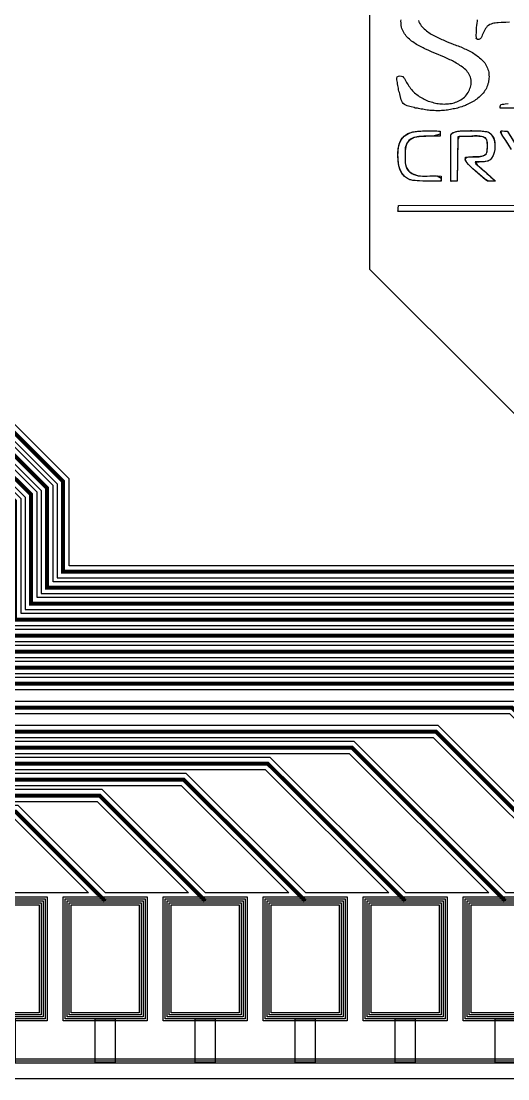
# Model space of a CAD drawing. Extents: x -87611 to 96139, y 77822 to 138139.
# Drawn here: x 77941 to 79157, y 108516 to 111162 of the extents above; entities that cross this region are included whole.
import ezdxf

# ---------------------------------------------------------------- set-up
doc = ezdxf.new("R2010")
doc.units = 0
doc.header["$MEASUREMENT"] = 0
doc.layers.get('0').update_dxf_attribs({"color": 6})
for name, color, linetype in [('L12D0 Etch', 190, 'Continuous'), ('L14D0 Au', 2, 'Continuous'), ('L15D0 PVIA', 7, 'Continuous'), ('L3D0 Base', 3, 'Continuous'), ('L4D0 Cntr', 1, 'Continuous'), ('L7D0 DE', 42, 'Continuous'), ('L8D0 Wire', 5, 'Continuous')]:
    doc.layers.add(name, color=color, linetype=linetype)

# ---------------------------------------------------------------- blocks, each defined once
blk = doc.blocks.new('_LOGO_STARCRYO')
at = {"layer": 'L14D0 Au'}
for points in [[(-83.906, -19.859), (-85.618, -19.85), (-86.169, -19.841), (-86.719, -19.822), (-87.819, -19.77), (-88.369, -19.738), (-88.918, -19.695), (-89.466, -19.632), (-89.999, -19.497), (-90.182, -19.475), (-90.331, -19.459), (-90.532, -19.315), (-90.808, -19.139), (-91.266, -18.834), (-91.685, -18.473), (-92.065, -18.076), (-92.37, -17.618), (-92.599, -17.113), (-92.763, -16.587), (-92.89, -16.051), (-92.993, -15.51), (-93.068, -14.965), (-93.111, -14.415), (-93.13, -13.865), (-93.13, -13.315), (-93.112, -12.765), (-93.075, -12.215), (-93.017, -11.664), (-92.928, -11.118), (-92.79, -10.585), (-92.586, -10.076), (-92.332, -9.587), (-92.007, -9.14), (-91.611, -8.748), (-91.188, -8.401), (-90.72, -8.125), (-90.208, -7.923), (-89.669, -7.779), (-89.118, -7.676), (-88.568, -7.6), (-88.019, -7.545), (-87.471, -7.504), (-86.924, -7.472), (-86.375, -7.448), (-85.825, -7.435), (-85.058, -7.432), (-83.608, -7.432), (-82.774, -7.58), (-82.774, -8.73), (-82.93, -8.755), (-83.896, -8.755), (-84.811, -8.764), (-85.63, -8.789), (-86.306, -8.813), (-86.856, -8.838), (-87.406, -8.87), (-87.956, -8.914), (-88.503, -8.985), (-89.04, -9.1), (-89.569, -9.254), (-90.065, -9.49), (-90.495, -9.832), (-90.803, -10.293), (-91.051, -10.781), (-91.203, -11.31), (-91.285, -11.86), (-91.329, -12.408), (-91.354, -12.955), (-91.383, -14.073), (-91.387, -14.645), (-91.362, -15.213), (-91.287, -15.766), (-91.145, -16.291), (-90.915, -16.777), (-90.588, -17.215), (-90.179, -17.597), (-89.711, -17.918), (-89.206, -18.174), (-88.684, -18.36), (-88.149, -18.484), (-87.605, -18.557), (-87.053, -18.589), (-86.495, -18.59), (-85.933, -18.571), (-85.287, -18.544), (-83.688, -18.544), (-82.509, -18.619), (-82.509, -19.8)], [(-80.109, -19.883), (-80.128, -19.882), (-80.128, -13.667), (-80.135, -11.882), (-80.129, -10.811), (-80.128, -8.43), (-79.96, -8.139), (-79.541, -7.844), (-79.2, -7.736), (-78.857, -7.638), (-78.509, -7.562), (-78.156, -7.511), (-77.8, -7.478), (-77.442, -7.458), (-76.726, -7.434), (-75.3, -7.398), (-74.943, -7.4), (-74.586, -7.406), (-74.229, -7.415), (-73.515, -7.439), (-73.158, -7.454), (-72.801, -7.473), (-72.446, -7.497), (-72.092, -7.53), (-71.737, -7.571), (-71.38, -7.623), (-71.031, -7.705), (-70.711, -7.858), (-70.427, -8.076), (-70.183, -8.336), (-69.94, -8.601), (-69.718, -8.88), (-69.548, -9.192), (-69.434, -9.532), (-69.365, -9.886), (-69.328, -10.242), (-69.311, -10.598), (-69.291, -11.312), (-69.294, -11.669), (-69.318, -12.026), (-69.368, -12.38), (-69.446, -12.729), (-69.554, -13.069), (-69.682, -13.402), (-69.824, -13.731), (-70.005, -14.038), (-70.232, -14.314), (-70.488, -14.562), (-70.782, -14.763), (-70.801, -14.773), (-71.183, -14.915), (-71.528, -15.006), (-71.882, -15.059), (-72.238, -15.089), (-72.595, -15.106), (-72.862, -15.115), (-72.979, -15.115), (-73.239, -15.136), (-74.167, -15.216), (-73.945, -15.544), (-72.611, -16.709), (-72.343, -16.945), (-71.542, -17.656), (-71.012, -18.134), (-70.484, -18.615), (-69.954, -19.093), (-69.503, -19.524), (-69.148, -19.855), (-69.51, -19.855), (-69.748, -19.864), (-70.105, -19.868), (-70.453, -19.854), (-71.07, -19.854), (-71.613, -19.543), (-73.502, -17.863), (-74.06, -17.364), (-74.85, -16.641), (-75.112, -16.398), (-75.372, -16.152), (-75.627, -15.901), (-75.87, -15.64), (-76.096, -15.364), (-76.308, -15.077), (-76.503, -14.779), (-76.624, -14.441), (-76.556, -14.165), (-76.556, -13.967), (-76.547, -13.914), (-75.786, -13.874), (-75.442, -13.837), (-75.087, -13.809), (-74.73, -13.795), (-74.373, -13.787), (-74.101, -13.783), (-73.571, -13.752), (-73.214, -13.729), (-72.858, -13.701), (-72.504, -13.656), (-72.154, -13.586), (-71.821, -13.449), (-71.535, -13.238), (-71.342, -12.945), (-71.232, -12.596), (-71.176, -12.24), (-71.151, -11.885), (-71.14, -11.53), (-71.136, -11.173), (-71.138, -10.815), (-71.152, -10.459), (-71.182, -10.103), (-71.258, -9.754), (-71.414, -9.434), (-71.535, -9.277), (-71.614, -9.19), (-71.849, -9.045), (-72.19, -8.929), (-72.545, -8.861), (-72.9, -8.823), (-73.256, -8.805), (-73.613, -8.798), (-73.969, -8.796), (-74.684, -8.804), (-75.215, -8.813), (-78.078, -8.88), (-78.418, -9.646), (-78.55, -19.837), (-78.828, -19.868), (-79.854, -19.868), (-80.018, -19.871)]]:
    blk.add_lwpolyline(points, close=True, dxfattribs=at)
blk.add_lwpolyline([(-65.204, -12.029), (-66.533, -9.938), (-67.264, -8.911), (-67.577, -8.375), (-67.768, -7.79), (-67.797, -7.637), (-67.789, -7.494), (-67.656, -7.426), (-67.497, -7.437), (-66.909, -7.5), (-66.37, -7.552), (-66.223, -7.597), (-64.072, -11.017)], dxfattribs=at)
at = {"layer": 'L3D0 Base'}
for points in [[(-46.526, -1.876), (-67.957, -1.876), (-67.957, -1.757), (-67.998, -1.75), (-67.99, -1.749), (-67.957, -1.708), (-67.957, -1.442), (-67.928, -1.192), (-67.831, -0.947), (-67.486, -0.888), (-67.126, -0.839), (-66.768, -0.799), (-66.052, -0.739)], [(-65.685, 19.286), (-66.617, 19.253), (-67.395, 19.221), (-67.754, 19.204), (-68.473, 19.162), (-68.832, 19.133), (-69.189, 19.09), (-69.543, 19.027), (-69.893, 18.945), (-70.241, 18.853), (-70.57, 18.706), (-70.878, 18.521), (-71.151, 18.288), (-71.391, 18.02), (-71.598, 17.727), (-71.775, 17.413), (-71.936, 17.09), (-72.088, 16.764), (-72.236, 16.437), (-72.394, 16.114), (-72.502, 15.775), (-72.692, 15.483), (-72.919, 15.205), (-73.245, 15.055), (-73.599, 15.075), (-73.884, 15.286), (-73.848, 15.556), (-73.873, 15.914), (-73.859, 16.273), (-73.854, 16.633), (-73.853, 16.993), (-73.842, 17.352), (-73.818, 17.71), (-73.783, 18.069), (-73.738, 18.429), (-73.639, 19.141), (-73.596, 19.489), (-73.594, 19.867)], [(-88.118, 19.681), (-87.961, 19.355), (-87.795, 19.037), (-87.61, 18.729), (-87.403, 18.436), (-87.174, 18.159), (-86.926, 17.896), (-86.664, 17.646), (-86.391, 17.409), (-86.11, 17.183), (-85.823, 16.966), (-85.532, 16.755), (-85.238, 16.548), (-84.941, 16.346), (-84.624, 16.176), (-83.987, 15.841), (-83.667, 15.678), (-83.344, 15.518), (-83.019, 15.364), (-82.693, 15.213), (-82.364, 15.066), (-82.034, 14.922), (-81.704, 14.781), (-81.04, 14.504), (-80.374, 14.232), (-79.706, 13.963), (-79.371, 13.834), (-79.032, 13.712), (-78.695, 13.587), (-78.359, 13.458), (-78.033, 13.33), (-77.699, 13.196), (-77.367, 13.057), (-76.731, 12.782), (-76.405, 12.631), (-76.081, 12.474), (-75.749, 12.34), (-75.448, 12.152), (-75.132, 11.98), (-74.818, 11.803), (-74.509, 11.619), (-74.205, 11.426), (-73.908, 11.223), (-73.618, 11.011), (-73.332, 10.792), (-73.054, 10.561), (-72.784, 10.321), (-72.519, 10.075), (-72.263, 9.821), (-72.021, 9.557), (-71.795, 9.278), (-71.59, 8.983), (-71.406, 8.673), (-71.244, 8.349), (-71.104, 8.015), (-70.987, 7.672), (-70.893, 7.323), (-70.821, 6.97), (-70.771, 6.612), (-70.742, 6.253), (-70.734, 5.891), (-70.747, 5.529), (-70.779, 5.168), (-70.832, 4.809), (-70.904, 4.453), (-70.996, 4.102), (-71.107, 3.756), (-71.237, 3.417), (-71.386, 3.087), (-71.554, 2.765), (-71.74, 2.454), (-71.942, 2.154), (-72.161, 1.864), (-72.393, 1.586), (-72.64, 1.319), (-72.898, 1.065), (-73.167, 0.822), (-73.447, 0.593), (-73.735, 0.377), (-74.03, 0.172), (-74.333, -0.021), (-74.641, -0.206), (-74.955, -0.382), (-75.272, -0.552), (-75.594, -0.717), (-75.917, -0.878), (-76.243, -1.036), (-76.484, -1.203), (-76.777, -1.327), (-77.121, -1.397), (-77.461, -1.512), (-77.804, -1.623), (-78.147, -1.73), (-78.485, -1.843), (-78.838, -1.912), (-79.19, -1.99), (-79.542, -2.065), (-79.895, -2.138), (-80.248, -2.206), (-80.602, -2.269), (-80.957, -2.326), (-81.313, -2.375), (-81.67, -2.415), (-82.028, -2.447), (-82.387, -2.471), (-82.747, -2.487), (-83.107, -2.495), (-83.468, -2.497), (-83.828, -2.491), (-84.189, -2.478), (-84.549, -2.459), (-84.908, -2.434), (-85.267, -2.402), (-85.625, -2.364), (-85.982, -2.32), (-86.339, -2.269), (-86.694, -2.211), (-87.048, -2.147), (-87.401, -2.077), (-88.105, -1.929), (-88.33, -1.885), (-88.534, -1.843), (-88.887, -1.844), (-89.147, -1.706), (-89.849, -1.554), (-90.199, -1.473), (-90.546, -1.378), (-90.888, -1.262), (-91.225, -1.116), (-91.545, -0.934), (-91.827, -0.708), (-92.05, -0.435), (-92.209, -0.117), (-92.326, 0.229), (-92.612, 1.285), (-92.704, 1.63), (-92.794, 1.976), (-92.88, 2.323), (-92.961, 2.673), (-93.037, 3.026), (-93.105, 3.38), (-93.166, 3.735), (-93.22, 4.09), (-93.272, 4.446), (-93.335, 4.788), (-93.395, 5.139), (-93.439, 5.52), (-93.325, 5.84), (-92.992, 5.986), (-92.638, 6.062), (-92.282, 6.046), (-91.931, 5.959), (-91.754, 5.71), (-91.529, 5.432), (-91.343, 5.122), (-91.008, 4.486), (-90.832, 4.172), (-90.646, 3.863), (-90.449, 3.561), (-90.242, 3.266), (-90.024, 2.978), (-89.795, 2.7), (-89.554, 2.431), (-89.302, 2.172), (-89.04, 1.925), (-88.768, 1.688), (-88.486, 1.463), (-88.196, 1.25), (-87.898, 1.049), (-87.592, 0.859), (-87.282, 0.678), (-86.966, 0.505), (-86.648, 0.336), (-86.328, 0.169), (-86.002, 0.017), (-85.664, -0.107), (-85.321, -0.216), (-84.977, -0.323), (-84.632, -0.424), (-84.284, -0.518), (-83.935, -0.603), (-83.583, -0.676), (-83.227, -0.737), (-82.869, -0.784), (-82.51, -0.817), (-82.15, -0.836), (-81.79, -0.841), (-81.43, -0.83), (-81.072, -0.806), (-80.714, -0.77), (-80.357, -0.725), (-80, -0.675), (-79.644, -0.621), (-79.298, -0.519), (-78.956, -0.402), (-78.619, -0.276), (-78.288, -0.137), (-77.966, 0.021), (-77.654, 0.202), (-77.355, 0.404), (-77.07, 0.626), (-76.8, 0.867), (-76.547, 1.125), (-76.312, 1.4), (-76.096, 1.689), (-75.898, 1.991), (-75.72, 2.304), (-75.561, 2.627), (-75.421, 2.958), (-75.297, 3.296), (-75.195, 3.641), (-75.118, 3.993), (-75.101, 4.352), (-75.109, 4.712), (-75.145, 5.07), (-75.211, 5.425), (-75.306, 5.774), (-75.433, 6.111), (-75.592, 6.434), (-75.78, 6.739), (-75.989, 7.033), (-76.211, 7.318), (-76.465, 7.572), (-76.736, 7.81), (-77.013, 8.04), (-77.296, 8.262), (-77.586, 8.476), (-77.881, 8.681), (-78.182, 8.878), (-78.489, 9.067), (-78.799, 9.248), (-79.114, 9.423), (-79.432, 9.592), (-79.753, 9.755), (-80.076, 9.914), (-80.401, 10.069), (-80.728, 10.221), (-81.055, 10.369), (-81.714, 10.66), (-84.028, 11.648), (-84.688, 11.935), (-85.017, 12.08), (-85.673, 12.375), (-86.325, 12.679), (-86.649, 12.835), (-86.973, 12.994), (-87.295, 13.156), (-87.615, 13.322), (-87.934, 13.492), (-88.251, 13.666), (-88.564, 13.846), (-88.872, 14.033), (-89.176, 14.227), (-89.474, 14.43), (-89.765, 14.643), (-90.048, 14.866), (-90.323, 15.1), (-90.588, 15.347), (-90.843, 15.606), (-91.085, 15.878), (-91.312, 16.162), (-91.522, 16.458), (-91.713, 16.766), (-91.882, 17.084), (-92.028, 17.413), (-92.145, 17.753), (-92.237, 18.101), (-92.305, 18.454), (-92.354, 18.811), (-92.382, 19.169), (-92.391, 19.529), (-92.384, 19.889)], [(-65.219, -12.004), (-66.154, -10.483), (-66.742, -9.581), (-67.474, -8.512), (-67.811, -7.962), (-67.887, -7.738), (-67.86, -7.575), (-67.704, -7.49), (-67.445, -7.469), (-66.906, -7.501), (-66.279, -7.561), (-66.192, -7.647), (-64.098, -10.977)]]:
    blk.add_lwpolyline(points, dxfattribs=at)
for points in [[(-82.58, -19.867), (-85.823, -19.836), (-87.006, -19.809), (-88.187, -19.752), (-89.365, -19.647), (-90.504, -19.308), (-91.499, -18.646), (-92.244, -17.718), (-92.732, -16.63), (-92.996, -15.485), (-93.108, -14.304), (-93.144, -13.09), (-93.096, -11.872), (-92.871, -10.707), (-92.371, -9.657), (-91.567, -8.775), (-90.556, -8.107), (-89.448, -7.691), (-88.288, -7.489), (-87.094, -7.43), (-85.883, -7.443), (-82.774, -7.548), (-82.774, -8.298), (-84.549, -8.755), (-86.767, -8.776), (-87.966, -8.814), (-89.114, -9.062), (-90.17, -9.635), (-90.97, -10.515), (-91.334, -11.595), (-91.391, -12.797), (-91.37, -14.05), (-91.338, -15.282), (-91.096, -16.412), (-90.445, -17.362), (-89.45, -18.06), (-88.323, -18.452), (-87.15, -18.588), (-83.503, -18.545), (-82.509, -19.1)], [(-80.114, -19.867), (-80.128, -16.12), (-80.128, -8.426), (-79.755, -7.995), (-79.256, -7.759), (-78.614, -7.599), (-77.957, -7.514), (-77.294, -7.477), (-75.968, -7.433), (-75.306, -7.413), (-74.642, -7.416), (-73.979, -7.424), (-73.319, -7.445), (-72.662, -7.482), (-72, -7.539), (-71.332, -7.628), (-70.72, -7.846), (-70.227, -8.27), (-69.848, -8.843), (-69.573, -9.496), (-69.39, -10.163), (-69.294, -10.822), (-69.279, -11.479), (-69.344, -12.142), (-69.484, -12.816), (-69.706, -13.479), (-70.029, -14.078), (-70.474, -14.56), (-71.052, -14.876), (-71.697, -15.032), (-72.356, -15.091), (-73.123, -15.109), (-74.18, -15.112), (-73.645, -15.805), (-72.73, -16.605), (-72.232, -17.043), (-71.736, -17.482), (-71.242, -17.924), (-70.752, -18.369), (-70.263, -18.816), (-69.586, -19.445), (-69.41, -19.854), (-70.812, -19.853), (-71.888, -19.298), (-73.641, -17.739), (-74.318, -17.12), (-75.29, -16.217), (-75.78, -15.758), (-76.211, -15.256), (-76.504, -14.666), (-76.556, -14.211), (-76.15, -13.9), (-74.665, -13.848), (-73.8, -13.857), (-73.133, -13.841), (-72.482, -13.72), (-71.861, -13.437), (-71.372, -12.986), (-71.153, -12.402), (-71.125, -11.727), (-71.126, -11.007), (-71.119, -10.299), (-71.252, -9.679), (-71.665, -9.218), (-72.292, -8.92), (-72.966, -8.757), (-73.632, -8.699), (-74.292, -8.715), (-74.949, -8.776), (-78.409, -8.927), (-78.55, -19.84), (-79.069, -19.867)], [(-93.119, -27.276), (-93.124, -27.241), (-93.089, -26.944), (-93.088, -26.823), (-93.084, -26.713), (-93.043, -26.544), (-92.96, -25.821), (93.381, -25.687), (93.439, -25.688), (93.439, -27.275)]]:
    blk.add_lwpolyline(points, close=True, dxfattribs=at)
blk = doc.blocks.new('128PAD')
at = {"layer": 'L14D0 Au'}
blk.add_lwpolyline([(-90, 10), (-90, 290), (90, 290), (90, 10)], close=True, dxfattribs=at)
at = {"layer": 'L15D0 PVIA'}
blk.add_lwpolyline([(-85, 15), (-85, 285), (85, 285), (85, 15)], close=True, dxfattribs=at)
at = {"layer": 'L3D0 Base'}
for points in [[(-25, 300), (-25, 410), (25, 410), (25, 300)], [(-100, 0), (-100, 300), (100, 300), (100, 0)]]:
    blk.add_lwpolyline(points, close=True, dxfattribs=at)
at = {"layer": 'L4D0 Cntr'}
blk.add_lwpolyline([(-95, 5), (-95, 295), (95, 295), (95, 5)], close=True, dxfattribs=at)
at = {"layer": 'L8D0 Wire'}
blk.add_lwpolyline([(-105, -5), (-105, 305), (105, 305), (105, -5)], close=True, dxfattribs=at)
blk = doc.blocks.new('_128PADS')
at = {"rotation": 180}
for p in [(625, -4550), (875, -4550), (1125, -4550), (1375, -4550), (1625, -4550), (1875, -4550)]:
    blk.add_blockref('128PAD', p, dxfattribs=at)
blk = doc.blocks.new('_128TRCE130')
at = {"layer": 'L14D0 Au'}
blk.add_lwpolyline([(3923.773, 3923.773), (0, 0), (-1833.831, 1833.831), (-1535.918, 2131.744), (-1535.918, 2974.37), (-2131.744, 3570.196), (-2974.37, 3570.196), (-3272.283, 3272.283), (-3923.773, 3923.773), (-3898.57, 3948.975), (-3898.57, 4020.192), (-3948.975, 4070.598), (-4020.192, 4070.598), (-4045.395, 4045.395), (-4490, 4490), (-4490, 4535), (-4376.213, 4535), (-3557.601, 3716.388), (-785, 3716.388), (-785, 3499.154), (335.308, 2378.846), (-915.706, 1127.833), (-813.175, 1025.302), (-898.026, 940.452)], dxfattribs=at)
for points in [[(377.734, 2378.846), (-755, 3511.58), (-755, 3746.388), (-3545.175, 3746.388), (-4333.787, 4535), (-4126.213, 4535), (-3347.601, 3756.388), (-745, 3756.388), (-745, 3515.722), (381.521, 2389.202), (381.521, 2382.633)], [(411.521, 2370.207), (411.521, 2401.628), (-715, 3528.149), (-715, 3786.388), (-3335.175, 3786.388), (-4083.787, 4535), (-3876.213, 4535), (-3137.601, 3796.388), (-705, 3796.388), (-705, 3532.291), (421.521, 2405.77), (421.521, 2380.207)], [(451.521, 2367.78), (451.521, 2418.197), (-675, 3544.717), (-675, 3826.388), (-3125.175, 3826.388), (-3833.787, 4535), (-3626.213, 4535), (-2927.601, 3836.388), (-665, 3836.388), (-665, 3548.859), (461.521, 2422.339), (461.521, 2377.78)], [(491.521, 2365.354), (491.521, 2434.765), (-635, 3561.286), (-635, 3866.388), (-2915.175, 3866.388), (-3583.787, 4535), (-3376.213, 4535), (-2717.601, 3876.388), (-625, 3876.388), (-625, 3565.428), (501.521, 2438.907), (501.521, 2375.354)], [(531.521, 2362.927), (531.521, 2451.334), (-595, 3577.854), (-595, 3906.388), (-2705.175, 3906.388), (-3333.787, 4535), (-3126.213, 4535), (-2507.601, 3916.388), (-585, 3916.388), (-585, 3581.997), (541.521, 2455.476), (541.521, 2372.927)], [(571.521, 2360.501), (571.521, 2467.902), (-555, 3594.423), (-555, 3946.388), (-2495.175, 3946.388), (-3083.787, 4535), (-2876.213, 4535), (-2297.601, 3956.388), (-545, 3956.388), (-545, 3598.565), (581.521, 2472.044), (581.521, 2370.501)], [(611.521, 2358.075), (611.521, 2484.471), (-515, 3610.991), (-515, 3986.388), (-2285.175, 3986.388), (-2833.787, 4535), (-2626.213, 4535), (-2087.601, 3996.388), (-505, 3996.388), (-505, 3615.134), (621.521, 2488.613), (621.521, 2368.075)], [(291.682, 1882.672), (274.004, 1900.349), (353.553, 1979.899), (247.487, 2085.965), (247.485, 2085.963), (240.414, 2093.034), (267.66, 2120.28), (416.152, 2120.28), (651.521, 2355.648), (651.521, 2501.039), (-475, 3627.56), (-475, 4026.388), (-2075.175, 4026.388), (-2583.787, 4535), (-2376.213, 4535), (-1897.601, 4056.388), (-445, 4056.388), (-445, 3639.986), (681.521, 2513.466), (681.521, 2343.222), (353.553, 2015.254), (388.909, 1979.899)], [(431.335, 1979.899), (395.98, 2015.254), (711.521, 2330.795), (711.521, 2525.892), (-415, 3652.413), (-415, 4086.388), (-1885.175, 4086.388), (-2333.787, 4535), (-2126.213, 4535), (-1707.601, 4116.388), (-385, 4116.388), (-385, 3664.839), (741.521, 2538.318), (741.521, 2290.085)], [(771.521, 2277.658), (771.521, 2550.745), (-355, 3677.266), (-355, 4146.388), (-1695.175, 4146.388), (-2083.787, 4535), (-1876.213, 4535), (-1497.601, 4156.388), (-345, 4156.388), (-345, 3681.408), (781.521, 2554.887), (781.521, 2287.658)], [(811.521, 2275.232), (811.521, 2567.313), (-315, 3693.834), (-315, 4186.388), (-1485.175, 4186.388), (-1833.787, 4535), (-1626.213, 4535), (-1287.601, 4196.388), (-305, 4196.388), (-305, 3697.976), (821.521, 2571.456), (821.521, 2285.232)], [(851.521, 2272.805), (851.521, 2583.882), (-275, 3710.403), (-275, 4226.388), (-1275.175, 4226.388), (-1583.787, 4535), (-1376.213, 4535), (-1077.601, 4236.388), (-265, 4236.388), (-265, 3714.545), (861.521, 2588.024), (861.521, 2282.805)], [(891.521, 2270.379), (891.521, 2600.45), (-235, 3726.971), (-235, 4266.388), (-1065.175, 4266.388), (-1333.787, 4535), (-1126.213, 4535), (-867.601, 4276.388), (-225, 4276.388), (-225, 3731.113), (901.521, 2604.593), (901.521, 2280.379)], [(931.521, 2267.953), (931.521, 2617.019), (-195, 3743.54), (-195, 4306.388), (-855.175, 4306.388), (-1083.787, 4535), (-876.213, 4535), (-657.601, 4316.388), (-185, 4316.388), (-185, 3747.682), (941.521, 2621.161), (941.521, 2277.953)], [(971.521, 2265.526), (971.521, 2633.588), (-155, 3760.108), (-155, 4346.388), (-645.175, 4346.388), (-833.787, 4535), (-626.213, 4535), (-447.601, 4356.388), (-145, 4356.388), (-145, 3764.251), (981.521, 2637.73), (981.521, 2275.526)]]:
    blk.add_lwpolyline(points, close=True, dxfattribs=at)
at = {"layer": 'L3D0 Base', "const_width": 10}
blk.add_lwpolyline([(-2375, 4555), (-1891.388, 4071.388), (-430, 4071.388), (-430, 3646.2), (696.521, 2519.679), (696.521, 2337.009), (374.767, 2015.254)], dxfattribs=at)
at = {"layer": 'L8D0 Wire', "const_width": 10}
for points in [[(-4375, 4555), (-3551.388, 3731.388), (-770, 3731.388), (-770, 3505.367), (356.521, 2378.846), (314.167, 2336.493)], [(-4125, 4555), (-3341.388, 3771.388), (-730, 3771.388), (-730, 3521.936), (396.521, 2395.415), (396.521, 2376.42), (335.381, 2315.28)], [(-3875, 4555), (-3131.388, 3811.388), (-690, 3811.388), (-690, 3538.504), (436.521, 2411.983), (436.521, 2373.993), (347.807, 2285.28)], [(-3625, 4555), (-2921.388, 3851.388), (-650, 3851.388), (-650, 3555.073), (476.521, 2428.552), (476.521, 2371.567), (360.233, 2255.28)], [(-3375, 4555), (-2711.388, 3891.388), (-610, 3891.388), (-610, 3571.641), (516.521, 2445.12), (516.521, 2369.141), (372.66, 2225.28)], [(-3125, 4555), (-2501.388, 3931.388), (-570, 3931.388), (-570, 3588.21), (556.521, 2461.689), (556.521, 2366.714), (385.086, 2195.28)], [(-2875, 4555), (-2291.388, 3971.388), (-530, 3971.388), (-530, 3604.778), (596.521, 2478.257), (596.521, 2364.288), (397.513, 2165.28)], [(-2625, 4555), (-2081.388, 4011.388), (-490, 4011.388), (-490, 3621.347), (636.521, 2494.826), (636.521, 2361.861), (409.939, 2135.28)], [(-2125, 4555), (-1701.388, 4131.388), (-370, 4131.388), (-370, 3671.052), (756.521, 2544.532), (756.521, 2283.871), (561.655, 2089.005)], [(-1875, 4555), (-1491.388, 4171.388), (-330, 4171.388), (-330, 3687.621), (796.521, 2561.1), (796.521, 2281.445), (582.868, 2067.792)], [(-1625, 4555), (-1281.388, 4211.388), (-290, 4211.388), (-290, 3704.19), (836.521, 2577.669), (836.521, 2279.019), (595.294, 2037.792)], [(-1375, 4555), (-1071.388, 4251.388), (-250, 4251.388), (-250, 3720.758), (876.521, 2594.237), (876.521, 2276.592), (607.721, 2007.792)], [(-1125, 4555), (-861.388, 4291.388), (-210, 4291.388), (-210, 3737.327), (916.521, 2610.806), (916.521, 2274.166), (620.147, 1977.792)], [(-875, 4555), (-651.388, 4331.388), (-170, 4331.388), (-170, 3753.895), (956.521, 2627.374), (956.521, 2271.739), (632.574, 1947.792)]]:
    blk.add_lwpolyline(points, dxfattribs=at)
blk = doc.blocks.new('$128_130_A')
at = {"layer": 'L12D0 Etch'}
blk.add_lwpolyline([(0, 0), (0, 9950), (50, 9950), (50, 50), (9950, 50), (9950, 9950), (0, 9950), (0, 10000), (10000, 10000), (10000, 0)], close=True, dxfattribs=at)
at = {"layer": 'L3D0 Base'}
blk.add_lwpolyline([(0, 0), (0, 9960), (40, 9960), (40, 40), (9960, 40), (9960, 9960), (0, 9960), (0, 10000), (10000, 10000), (10000, 0)], close=True, dxfattribs=at)
at = {"layer": 'L4D0 Cntr'}
blk.add_lwpolyline([(0, 0), (0, 9955), (45, 9955), (45, 45), (9955, 45), (9955, 9955), (0, 9955), (0, 10000), (10000, 10000), (10000, 0)], close=True, dxfattribs=at)
at = {"layer": 'L7D0 DE'}
blk.add_lwpolyline([(0, 0), (0, 9960), (40, 9960), (40, 40), (9960, 40), (9960, 9960), (0, 9960), (0, 10000), (10000, 10000), (10000, 0)], close=True, dxfattribs=at)
blk.add_blockref('_128PADS', (5000, 5000))
at = {"rotation": 180}
blk.add_blockref('_128TRCE130', (5000, 5000), dxfattribs=at)
at = {"xscale": 10.16, "yscale": 10.16}
blk.add_blockref('_LOGO_STARCRYO', (7553.057, 2446.943), dxfattribs=at)

msp = doc.modelspace()

# ---------------------------------------------------------------- block references
at = {"linetype": 'Continuous'}
msp.add_blockref('$128_130_A', (72275.9, 108515.9), dxfattribs=at)

doc.saveas('drawing.dxf')
